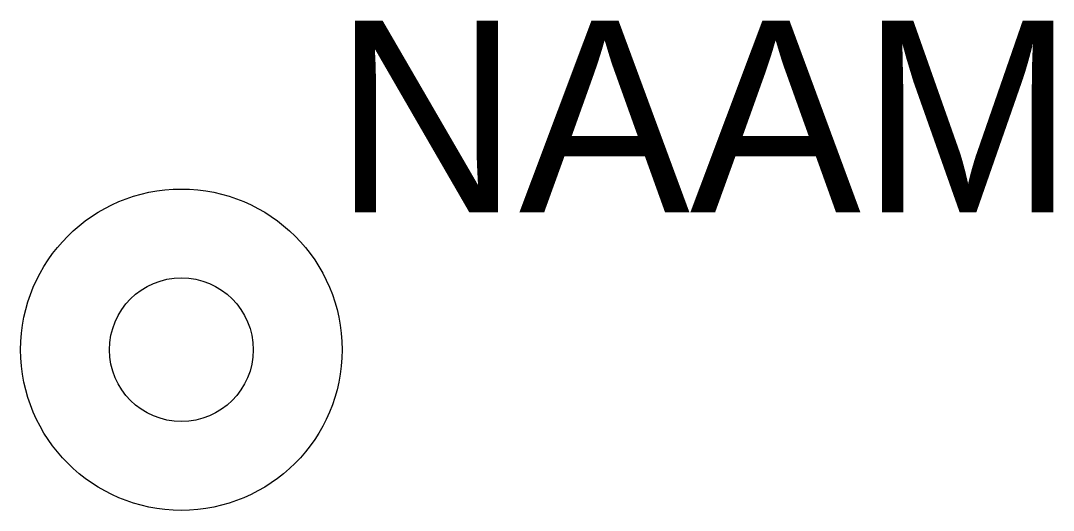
# Model space of a CAD drawing. Header units: metres. Extents: x -0.42 to 2.27, y -0.42 to 0.86.
import ezdxf
from ezdxf.enums import TextEntityAlignment as Align

# ---------------------------------------------------------------- set-up
doc = ezdxf.new("R2010")
doc.units = ezdxf.units.M
doc.set_wipeout_variables(frame=1)
doc.styles.add('ISOPLUS', font='isoplus.shx')

msp = doc.modelspace()

# ---------------------------------------------------------------- texts
at = {"lineweight": -2, "style": 'ISOPLUS'}
msp.add_attdef('NAAM', text='', height=0.5, dxfattribs=at).set_placement((0.3977, 0.6087), align=Align.MIDDLE_LEFT)

# ---------------------------------------------------------------- wipeouts: each hides what was drawn before it
at = {"lineweight": -2}
msp.add_wipeout([(0, 0.4193), (-0.1296, 0.3987), (-0.2464, 0.3392), (-0.3392, 0.2464), (-0.3987, 0.1296), (-0.4193, 0), (-0.3987, -0.1296), (-0.3392, -0.2464), (-0.2464, -0.3392), (-0.1296, -0.3987), (0, -0.4193), (0.1296, -0.3987), (0.2464, -0.3392), (0.3392, -0.2464), (0.3987, -0.1296), (0.4193, 0), (0.3987, 0.1296), (0.3392, 0.2464), (0.2464, 0.3392), (0.1296, 0.3987)], dxfattribs=at)

# ---------------------------------------------------------------- next in the draw order: linework, layer by layer
for radius in [0.4193, 0.1875]:
    msp.add_circle((0, 0), radius)

doc.saveas('drawing.dxf')
